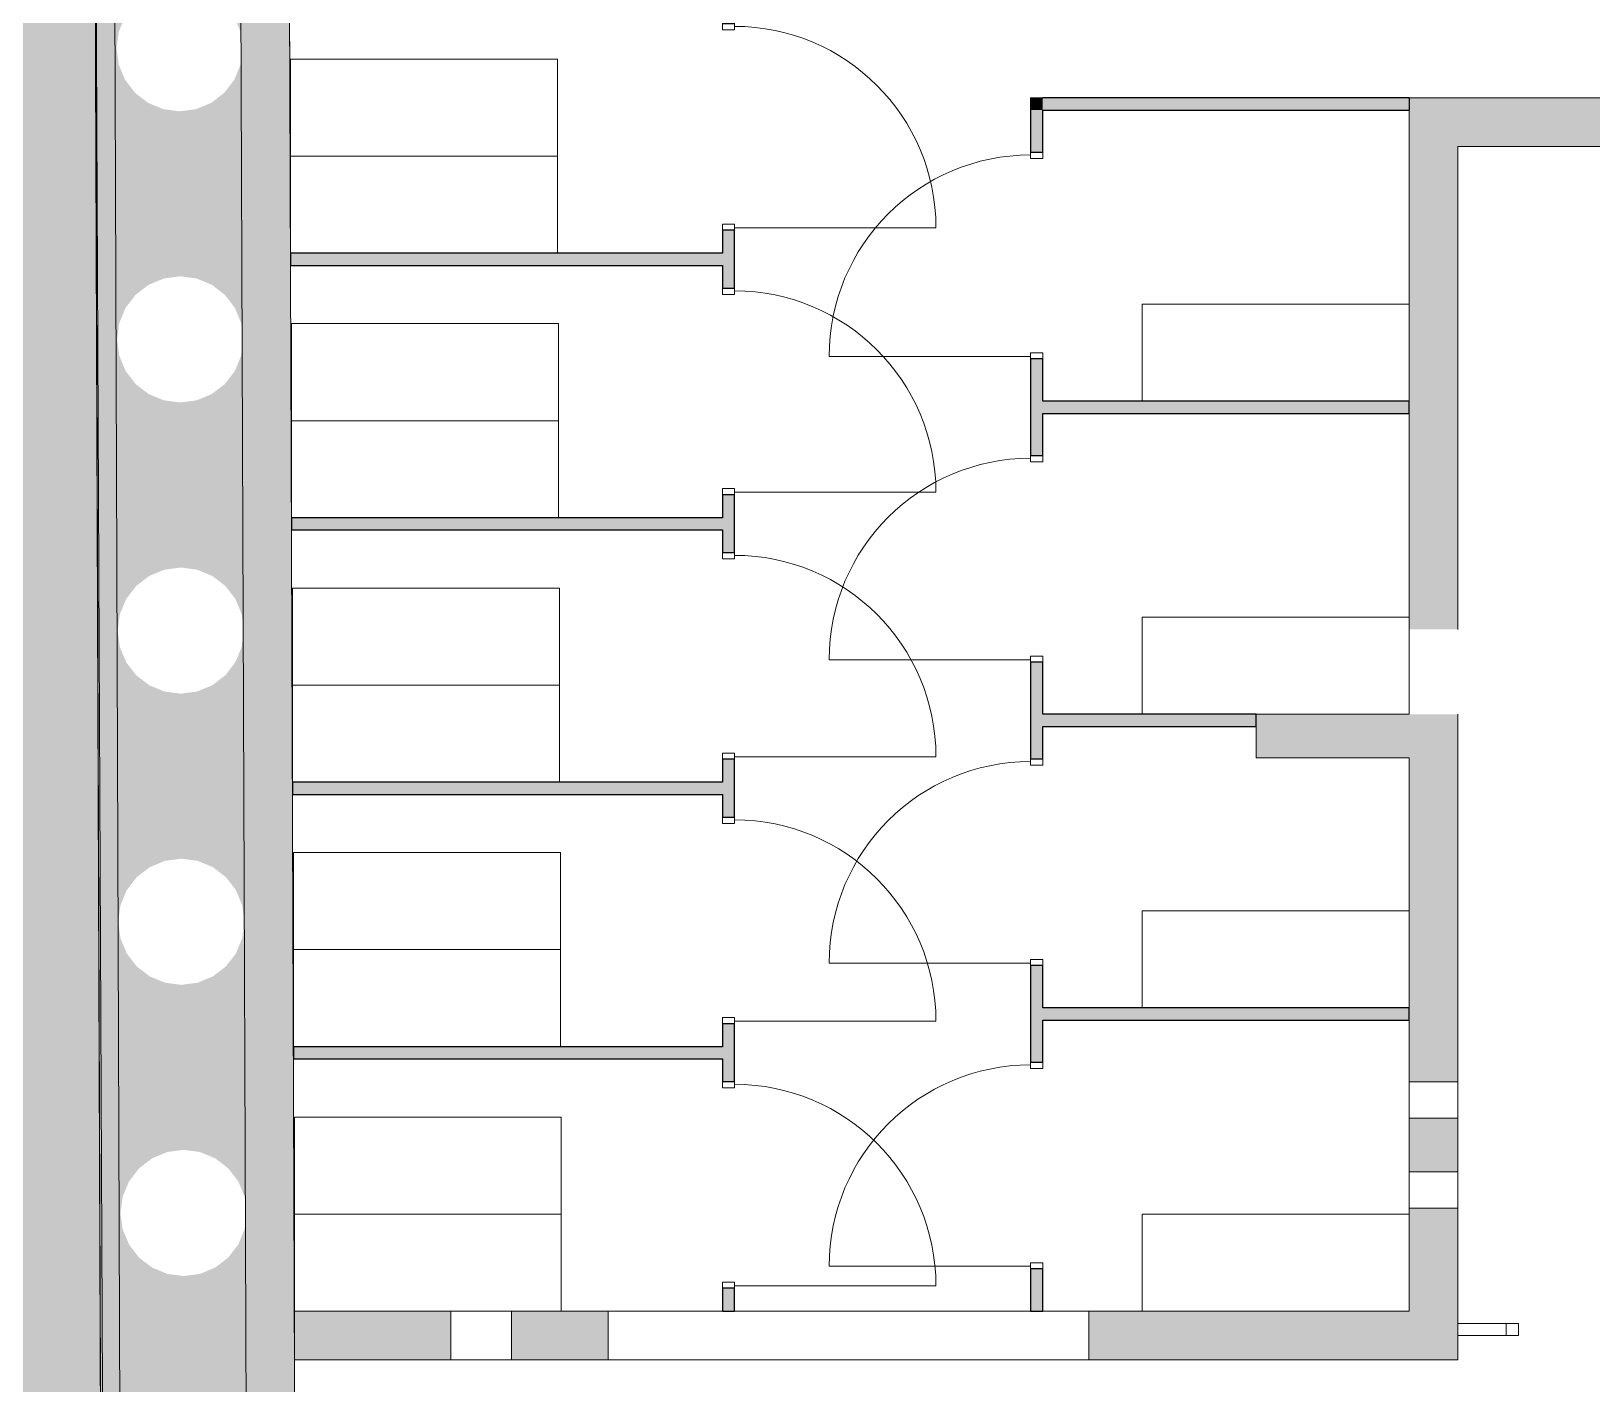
# Model space of a CAD drawing. Header units: metres. Extents: x -14 to 456, y -38 to 65.
# Drawn here: x 133.15 to 139.58, y 22.87 to 28.45 of the extents above; entities that cross this region are included whole.
import ezdxf

# ---------------------------------------------------------------- set-up
doc = ezdxf.new("R2010")
doc.units = ezdxf.units.M
doc.header["$MEASUREMENT"] = 0
doc.linetypes.add('Baufluchtlinie', pattern=[0.013, 0.008, -0.005])
doc.linetypes.add('Strichlinie eng', pattern=[0.002, 0.0015, -0.0005])
for name, color, linetype in [('110 Wand Aussen', 7, 'Continuous'), ('111 Wand Aussen - Bohrpfahlwand 80', 7, 'Continuous'), ('120 Wand Innen tragend', 7, 'Continuous'), ('130 Wand Innen', 7, 'Continuous'), ('520 Fixeinbauten', 7, 'Continuous'), ('725 Nachbarbebauung', 7, 'Continuous'), ('Neubau_840 Baulinien', 7, 'Continuous')]:
    doc.layers.add(name, color=color, linetype=linetype)
doc.linetypes.add('Grenze Grundstück', pattern='A,0,[3,415_260415_PP_VA_1_1 -2 FDM1.Shx,S=0.00031746,R=0,X=0,Y=0],-0.04,0', length=0.04)

# ---------------------------------------------------------------- blocks, each defined once
blk = doc.blocks.new('Wand_10_2', base_point=(133.4613, 16.8077))
at = {"layer": '110 Wand Aussen', "color": 8, "linetype": 'Strichlinie eng', "lineweight": 13, "ltscale": 100, "flags": 128}
for points in [[(133.4097, 30.8777), (133.4613, 16.8077)], [(134.2613, 16.8106), (134.2097, 30.8777)]]:
    blk.add_lwpolyline(points, dxfattribs=at)
blk = doc.blocks.new('Decke_4_2', base_point=(121.8042, 23.9334))
at = {"layer": '725 Nachbarbebauung', "linetype": 'Continuous', "lineweight": 0, "true_color": 0x1f1f1f}
blk.add_hatch(color=250, dxfattribs=at).paths.add_polyline_path([(121.8042, 23.9334), (125.9516, 8.6276), (126.6763, 8.6096), (133.2802, 8.4582), (133.4658, 8.457), (133.4595, 17.483), (133.4632, 19.4746), (133.4167, 29.5992), (123.3875, 29.6269), (121.8296, 29.6458)])
at = {"layer": '725 Nachbarbebauung', "color": 8, "linetype": 'Continuous', "lineweight": 13, "flags": 128}
blk.add_lwpolyline([(121.8042, 23.9334), (125.9516, 8.6276), (126.6763, 8.6096), (133.2802, 8.4582), (133.4658, 8.457), (133.4595, 17.483), (133.4632, 19.4746), (133.4167, 29.5992), (123.3875, 29.6269), (121.8296, 29.6458)], close=True, dxfattribs=at)
blk = doc.blocks.new('Öffnung_1_2', base_point=(133.4068, 31.6777))
at = {"layer": '120 Wand Innen tragend', "color": 16, "linetype": 'Continuous', "lineweight": 13, "true_color": 0x7e0000, "flags": 128}
for points in [[(137.5118, 23.1727), (135.5318, 23.1727)], [(135.5318, 22.9727), (137.5118, 22.9727)]]:
    blk.add_lwpolyline(points, dxfattribs=at)
at = {"layer": '120 Wand Innen tragend', "color": 7, "linetype": 'Continuous', "lineweight": 18, "flags": 128}
for points in [[(135.5318, 23.1727), (135.5318, 22.9727)], [(137.5118, 22.9727), (137.5118, 23.1727)]]:
    blk.add_lwpolyline(points, dxfattribs=at)
blk = doc.blocks.new('Öffnung_5_2', base_point=(133.4068, 31.6777))
at = {"layer": '120 Wand Innen tragend', "color": 16, "linetype": 'Continuous', "lineweight": 13, "true_color": 0x7e0000, "flags": 128}
for points in [[(135.1334, 23.1727), (134.8834, 23.1727)], [(134.8834, 22.9727), (135.1334, 22.9727)]]:
    blk.add_lwpolyline(points, dxfattribs=at)
at = {"layer": '120 Wand Innen tragend', "color": 7, "linetype": 'Continuous', "lineweight": 18, "flags": 128}
for points in [[(134.8834, 23.1727), (134.8834, 22.9727)], [(135.1334, 22.9727), (135.1334, 23.1727)]]:
    blk.add_lwpolyline(points, dxfattribs=at)
blk = doc.blocks.new('Öffnung_14_2', base_point=(133.4068, 31.6777))
at = {"layer": '120 Wand Innen tragend', "color": 16, "linetype": 'Continuous', "lineweight": 13, "true_color": 0x7e0000, "flags": 128}
for points in [[(138.8318, 23.7477), (138.8318, 23.5977)], [(139.0318, 23.5977), (139.0318, 23.7477)]]:
    blk.add_lwpolyline(points, dxfattribs=at)
at = {"layer": '120 Wand Innen tragend', "color": 7, "linetype": 'Continuous', "lineweight": 18, "flags": 128}
for points in [[(139.0318, 23.7477), (138.8318, 23.7477)], [(138.8318, 23.5977), (139.0318, 23.5977)]]:
    blk.add_lwpolyline(points, dxfattribs=at)
blk = doc.blocks.new('Öffnung_15_2', base_point=(133.4068, 31.6777))
at = {"layer": '120 Wand Innen tragend', "color": 16, "linetype": 'Continuous', "lineweight": 13, "true_color": 0x7e0000, "flags": 128}
for points in [[(138.8318, 24.1177), (138.8318, 23.9677)], [(139.0318, 23.9677), (139.0318, 24.1177)]]:
    blk.add_lwpolyline(points, dxfattribs=at)
at = {"layer": '120 Wand Innen tragend', "color": 7, "linetype": 'Continuous', "lineweight": 18, "flags": 128}
for points in [[(139.0318, 24.1177), (138.8318, 24.1177)], [(138.8318, 23.9677), (139.0318, 23.9677)]]:
    blk.add_lwpolyline(points, dxfattribs=at)
blk = doc.blocks.new('Wand_18_2', base_point=(134.2387, 22.9727))
at = {"layer": '120 Wand Innen tragend', "linetype": 'Continuous', "lineweight": 0, "true_color": 0x000000}
for points in [[(134.2387, 23.1727), (134.2387, 22.9727), (134.8834, 22.9727), (134.8834, 23.1727)], [(135.1334, 23.1727), (135.1334, 22.9727), (135.5318, 22.9727), (135.5318, 23.1727)], [(138.8318, 23.1727), (137.5118, 23.1727), (137.5118, 22.9727), (138.8318, 22.9727)], [(138.8318, 23.1727), (139.0318, 22.9727), (139.0318, 23.1727)], [(138.8318, 23.1727), (138.8318, 22.9727), (139.0318, 22.9727)]]:
    blk.add_hatch(color=18, dxfattribs=at).paths.add_polyline_path(points)
at = {"layer": '120 Wand Innen tragend', "color": 7, "linetype": 'Continuous', "lineweight": 18, "flags": 128}
for points in [[(134.8834, 23.1727), (134.2387, 23.1727)], [(134.2387, 22.9727), (134.2387, 23.1727)], [(135.5318, 23.1727), (135.1334, 23.1727)], [(138.8318, 23.1727), (137.5118, 23.1727)], [(139.0318, 22.9727), (139.0318, 23.1727)], [(134.2387, 22.9727), (134.8834, 22.9727)], [(135.1334, 22.9727), (135.5318, 22.9727)], [(137.5118, 22.9727), (139.0318, 22.9727)]]:
    blk.add_lwpolyline(points, dxfattribs=at)
blk = doc.blocks.new('Wand_21_2', base_point=(139.0318, 22.9727))
at = {"layer": '120 Wand Innen tragend', "linetype": 'Continuous', "lineweight": 0, "true_color": 0x000000}
for points in [[(139.0318, 28.1727), (138.8318, 28.1727), (139.0318, 27.9727)], [(138.8318, 28.1727), (138.8318, 27.9727), (139.0318, 27.9727)], [(138.8318, 27.9727), (138.8318, 25.9827), (139.0318, 25.9827), (139.0318, 27.9727)], [(139.0318, 25.6327), (138.8318, 25.6327), (138.8318, 24.1177), (139.0318, 24.1177)], [(138.8318, 23.7477), (139.0318, 23.7477), (139.0318, 23.9677), (138.8318, 23.9677)], [(139.0318, 23.5977), (138.8318, 23.5977), (138.8318, 23.1727), (139.0318, 23.1727)]]:
    blk.add_hatch(color=18, dxfattribs=at).paths.add_polyline_path(points)
at = {"layer": '120 Wand Innen tragend', "color": 7, "linetype": 'Continuous', "lineweight": 18, "flags": 128}
for points in [[(138.8318, 28.1727), (139.0318, 28.1727)], [(138.8318, 28.1727), (138.8318, 25.9827)], [(139.0318, 25.9827), (139.0318, 27.9727)], [(139.0318, 24.1177), (139.0318, 25.6327)], [(138.8318, 25.4527), (138.8318, 24.1177)], [(138.8318, 23.9677), (138.8318, 23.7477)], [(139.0318, 23.7477), (139.0318, 23.9677)], [(138.8318, 23.5977), (138.8318, 23.1727)], [(139.0318, 23.1727), (139.0318, 23.5977)]]:
    blk.add_lwpolyline(points, dxfattribs=at)
blk = doc.blocks.new('Wand_22_2', base_point=(139.0318, 27.9727))
at = {"layer": '120 Wand Innen tragend', "linetype": 'Continuous', "lineweight": 0, "true_color": 0x000000}
for points in [[(139.0318, 28.1727), (139.0318, 27.9727), (140.2668, 27.9727), (140.2668, 28.1727)], [(140.9168, 27.9727), (141.1668, 27.9727), (141.1668, 28.1727), (140.9168, 28.1727)], [(141.9568, 28.1727), (141.3168, 28.1727), (141.3168, 27.9727), (141.9568, 27.9727)], [(142.1318, 28.1727), (142.1068, 28.1727), (142.1068, 27.9727), (142.1318, 27.9727)], [(142.1318, 27.9727), (142.3318, 27.9727), (142.3318, 28.1727)], [(142.1318, 28.1727), (142.1318, 27.9727), (142.3318, 28.1727)]]:
    blk.add_hatch(color=18, dxfattribs=at).paths.add_polyline_path(points)
at = {"layer": '120 Wand Innen tragend', "color": 7, "linetype": 'Continuous', "lineweight": 18, "flags": 128}
for points in [[(140.2668, 28.1727), (139.0318, 28.1727)], [(141.1668, 28.1727), (140.9168, 28.1727)], [(141.9568, 28.1727), (141.3168, 28.1727)], [(142.3318, 28.1727), (142.1068, 28.1727)], [(142.3318, 28.1727), (142.3318, 27.9727)], [(139.0318, 27.9727), (140.2668, 27.9727)], [(140.9168, 27.9727), (141.1668, 27.9727)], [(141.3168, 27.9727), (141.9568, 27.9727)], [(142.1068, 27.9727), (142.1318, 27.9727)]]:
    blk.add_lwpolyline(points, dxfattribs=at)
blk = doc.blocks.new('Metall Zargentür Typ2 27')
at = {"layer": '130 Wand Innen', "color": 8, "linetype": 'Continuous', "lineweight": 0}
blk.add_line((0.415, 0), (0.415, 0.83), dxfattribs=at)
at = {"layer": '130 Wand Innen', "color": 7, "linetype": 'Continuous', "lineweight": 13}
for p, q in [((-0.4, 0), (-0.425, 0)), ((-0.425, 0), (-0.425, -0.05)), ((-0.4, -0.05), (-0.4, 0)), ((0.425, 0), (0.4, 0)), ((0.4, 0), (0.4, -0.05)), ((0.425, -0.05), (0.425, 0)), ((-0.425, -0.05), (-0.4, -0.05)), ((0.4, -0.05), (0.425, -0.05))]:
    blk.add_line(p, q, dxfattribs=at)
at = {"layer": '130 Wand Innen', "color": 7, "linetype": 'Continuous', "lineweight": 25}
for p, q in [((-0.425, 0), (-0.425, -0.05)), ((-0.425, 0), (-0.425, -0.05)), ((0.425, 0), (0.425, -0.05)), ((0.425, 0), (0.425, -0.05))]:
    blk.add_line(p, q, dxfattribs=at)
at = {"layer": '130 Wand Innen', "color": 8, "linetype": 'Continuous', "lineweight": 0}
blk.add_arc((0.415, 0), 0.83, 90, 180, dxfattribs=at)
blk = doc.blocks.new('Wand_28_2', base_point=(136.0518, 23.1727))
at = {"layer": '130 Wand Innen', "linetype": 'Continuous', "lineweight": 0, "true_color": 0x373737}
for points in [[(136.0518, 29.6627), (136.0018, 29.6627), (136.0018, 29.5677), (136.0518, 29.5677)], [(136.0018, 28.4777), (136.0518, 28.4777), (136.0518, 28.7177), (136.0018, 28.7177)], [(136.0018, 27.3877), (136.0518, 27.3877), (136.0518, 27.6277), (136.0018, 27.6277)], [(136.0518, 26.5377), (136.0018, 26.5377), (136.0018, 26.2977), (136.0518, 26.2977)], [(136.0018, 25.2077), (136.0518, 25.2077), (136.0518, 25.4477), (136.0018, 25.4477)], [(136.0018, 24.1177), (136.0518, 24.1177), (136.0518, 24.3577), (136.0018, 24.3577)], [(136.0018, 23.1727), (136.0518, 23.1727), (136.0518, 23.2677), (136.0018, 23.2677)]]:
    blk.add_hatch(color=250, dxfattribs=at).paths.add_polyline_path(points)
at = {"layer": '130 Wand Innen', "color": 7, "linetype": 'Continuous', "lineweight": 25}
for p, q in [((136.0518, 29.5677), (136.0018, 29.5677)), ((136.0518, 28.7177), (136.0018, 28.7177)), ((136.0518, 28.4777), (136.0018, 28.4777)), ((136.0518, 27.6277), (136.0018, 27.6277)), ((136.0518, 27.3877), (136.0018, 27.3877)), ((136.0518, 26.5377), (136.0018, 26.5377)), ((136.0518, 26.2977), (136.0018, 26.2977)), ((136.0518, 25.4477), (136.0018, 25.4477)), ((136.0518, 25.2077), (136.0018, 25.2077)), ((136.0518, 24.3577), (136.0018, 24.3577)), ((136.0518, 24.1177), (136.0018, 24.1177)), ((136.0518, 23.2677), (136.0018, 23.2677))]:
    blk.add_line(p, q, dxfattribs=at)
at = {"layer": '130 Wand Innen', "color": 7, "linetype": 'Continuous', "lineweight": 25, "flags": 128}
for points in [[(136.0018, 29.6627), (136.0018, 29.5677)], [(136.0518, 29.5677), (136.0518, 29.6627)], [(136.0018, 28.7177), (136.0018, 28.6227)], [(136.0518, 28.4777), (136.0518, 28.7177)], [(136.0018, 28.5727), (136.0018, 28.4777)], [(136.0018, 27.6277), (136.0018, 27.5327)], [(136.0518, 27.3877), (136.0518, 27.6277)], [(136.0018, 27.4827), (136.0018, 27.3877)], [(136.0018, 26.5377), (136.0018, 26.4427)], [(136.0518, 26.2977), (136.0518, 26.5377)], [(136.0018, 26.3927), (136.0018, 26.2977)], [(136.0018, 25.4477), (136.0018, 25.3527)], [(136.0518, 25.2077), (136.0518, 25.4477)], [(136.0018, 25.3027), (136.0018, 25.2077)], [(136.0018, 24.3577), (136.0018, 24.2627)], [(136.0518, 24.1177), (136.0518, 24.3577)], [(136.0018, 24.2127), (136.0018, 24.1177)], [(136.0018, 23.2677), (136.0018, 23.1727)], [(136.0518, 23.1727), (136.0518, 23.2677)], [(136.0018, 23.1727), (136.0518, 23.1727)]]:
    blk.add_lwpolyline(points, dxfattribs=at)
at = {"layer": '130 Wand Innen', "color": 7, "linetype": 'Continuous', "lineweight": 13, "rotation": 270}
for p in [(136.0518, 29.1427), (136.0518, 28.0527), (136.0518, 26.9627), (136.0518, 25.8727), (136.0518, 24.7827), (136.0518, 23.6927)]:
    blk.add_blockref('Metall Zargentür Typ2 27', p, dxfattribs=at)
blk = doc.blocks.new('Metall Zargentür Typ2 27_2')
at = {"layer": '130 Wand Innen', "color": 8, "linetype": 'Continuous', "lineweight": 0}
blk.add_line((0.415, 0), (0.415, 0.83), dxfattribs=at)
at = {"layer": '130 Wand Innen', "color": 7, "linetype": 'Continuous', "lineweight": 13}
for p, q in [((-0.4, 0), (-0.425, 0)), ((-0.425, 0), (-0.425, -0.05)), ((-0.4, -0.05), (-0.4, 0)), ((0.425, 0), (0.4, 0)), ((0.4, 0), (0.4, -0.05)), ((0.425, -0.05), (0.425, 0)), ((-0.425, -0.05), (-0.4, -0.05)), ((0.4, -0.05), (0.425, -0.05))]:
    blk.add_line(p, q, dxfattribs=at)
at = {"layer": '130 Wand Innen', "color": 7, "linetype": 'Continuous', "lineweight": 25}
for p, q in [((-0.425, -0.05), (-0.425, 0)), ((-0.425, -0.05), (-0.425, 0)), ((0.425, -0.05), (0.425, 0)), ((0.425, -0.05), (0.425, 0))]:
    blk.add_line(p, q, dxfattribs=at)
at = {"layer": '130 Wand Innen', "color": 8, "linetype": 'Continuous', "lineweight": 0}
blk.add_arc((0.415, 0), 0.83, 90, 180, dxfattribs=at)
blk = doc.blocks.new('Wand_29_2', base_point=(137.2718, 23.1727))
at = {"layer": '130 Wand Innen', "linetype": 'Continuous', "lineweight": 0, "true_color": 0x373737}
for points in [[(137.3218, 28.1727), (137.2718, 28.1727), (137.3218, 28.1227)], [(137.3218, 28.1227), (137.2718, 28.1727), (137.2718, 28.1227)], [(137.2718, 28.1227), (137.2718, 27.9477), (137.3218, 27.9477), (137.3218, 28.1227)], [(137.2718, 26.6977), (137.3218, 26.6977), (137.3218, 27.0977), (137.2718, 27.0977)], [(137.2718, 25.4477), (137.3218, 25.4477), (137.3218, 25.8477), (137.2718, 25.8477)], [(137.2718, 24.1977), (137.3218, 24.1977), (137.3218, 24.5977), (137.2718, 24.5977)], [(137.2718, 23.1727), (137.3218, 23.1727), (137.3218, 23.3477), (137.2718, 23.3477)]]:
    blk.add_hatch(color=250, dxfattribs=at).paths.add_polyline_path(points)
at = {"layer": '130 Wand Innen', "color": 7, "linetype": 'Continuous', "lineweight": 25}
for p, q in [((137.3218, 27.9477), (137.2718, 27.9477)), ((137.3218, 27.0977), (137.2718, 27.0977)), ((137.3218, 26.6977), (137.2718, 26.6977)), ((137.3218, 25.8477), (137.2718, 25.8477)), ((137.3218, 25.4477), (137.2718, 25.4477)), ((137.3218, 24.5977), (137.2718, 24.5977)), ((137.3218, 24.1977), (137.2718, 24.1977)), ((137.3218, 23.3477), (137.2718, 23.3477))]:
    blk.add_line(p, q, dxfattribs=at)
at = {"layer": '130 Wand Innen', "color": 7, "linetype": 'Continuous', "lineweight": 25, "flags": 128}
for points in [[(137.2718, 28.1727), (137.3218, 28.1727)], [(137.2718, 28.1727), (137.2718, 27.9477)], [(137.3218, 27.9477), (137.3218, 28.1227)], [(137.2718, 27.0977), (137.2718, 26.6977)], [(137.3218, 26.9227), (137.3218, 27.0977)], [(137.3218, 26.6977), (137.3218, 26.8727)], [(137.2718, 25.8477), (137.2718, 25.4477)], [(137.3218, 25.6327), (137.3218, 25.8477)], [(137.3218, 25.4477), (137.3218, 25.5827)], [(137.2718, 24.5977), (137.2718, 24.1977)], [(137.3218, 24.4227), (137.3218, 24.5977)], [(137.3218, 24.1977), (137.3218, 24.3727)], [(137.2718, 23.3477), (137.2718, 23.1727)], [(137.3218, 23.1727), (137.3218, 23.3477)], [(137.2718, 23.1727), (137.3218, 23.1727)]]:
    blk.add_lwpolyline(points, dxfattribs=at)
at = {"layer": '130 Wand Innen', "color": 7, "linetype": 'Continuous', "lineweight": 13, "xscale": -1, "rotation": 90}
for p in [(137.2718, 27.5227), (137.2718, 26.2727), (137.2718, 25.0227), (137.2718, 23.7727)]:
    blk.add_blockref('Metall Zargentür Typ2 27_2', p, dxfattribs=at)
blk = doc.blocks.new('Wand_30_2', base_point=(137.2718, 28.1727))
at = {"layer": '130 Wand Innen', "linetype": 'Continuous', "lineweight": 0, "true_color": 0x373737}
blk.add_hatch(color=250, dxfattribs=at).paths.add_polyline_path([(137.3218, 28.1227), (138.8318, 28.1227), (138.8318, 28.1727), (137.3218, 28.1727)])
at = {"layer": '130 Wand Innen', "color": 7, "linetype": 'Continuous', "lineweight": 25, "flags": 128}
for points in [[(138.8318, 28.1727), (137.3218, 28.1727)], [(138.8318, 28.1727), (138.8318, 28.1227)], [(137.3218, 28.1227), (138.8318, 28.1227)]]:
    blk.add_lwpolyline(points, dxfattribs=at)
blk = doc.blocks.new('Wand_38_2', base_point=(137.2718, 26.8977))
at = {"layer": '130 Wand Innen', "linetype": 'Continuous', "lineweight": 0, "true_color": 0x373737}
blk.add_hatch(color=250, dxfattribs=at).paths.add_polyline_path([(137.3218, 26.8727), (138.8318, 26.8727), (138.8318, 26.9227), (137.3218, 26.9227)])
at = {"layer": '130 Wand Innen', "color": 7, "linetype": 'Continuous', "lineweight": 25, "flags": 128}
for points in [[(138.8318, 26.9227), (137.3218, 26.9227)], [(138.8318, 26.8727), (138.8318, 26.9227)], [(137.3218, 26.8727), (138.8318, 26.8727)]]:
    blk.add_lwpolyline(points, dxfattribs=at)
blk = doc.blocks.new('Wand_39_2', base_point=(137.2718, 25.6077))
at = {"layer": '130 Wand Innen', "linetype": 'Continuous', "lineweight": 0, "true_color": 0x373737}
blk.add_hatch(color=250, dxfattribs=at).paths.add_polyline_path([(137.3218, 25.5827), (138.2018, 25.5827), (138.2018, 25.6327), (137.3218, 25.6327)])
at = {"layer": '130 Wand Innen', "color": 7, "linetype": 'Continuous', "lineweight": 25, "flags": 128}
for points in [[(138.2018, 25.6327), (137.3218, 25.6327)], [(138.2018, 25.5827), (138.2018, 25.6327)], [(137.3218, 25.5827), (138.2018, 25.5827)]]:
    blk.add_lwpolyline(points, dxfattribs=at)
blk = doc.blocks.new('Wand_40_2', base_point=(137.2718, 24.3977))
at = {"layer": '130 Wand Innen', "linetype": 'Continuous', "lineweight": 0, "true_color": 0x373737}
blk.add_hatch(color=250, dxfattribs=at).paths.add_polyline_path([(137.3218, 24.3727), (138.8318, 24.3727), (138.8318, 24.4227), (137.3218, 24.4227)])
at = {"layer": '130 Wand Innen', "color": 7, "linetype": 'Continuous', "lineweight": 25, "flags": 128}
for points in [[(138.8318, 24.4227), (137.3218, 24.4227)], [(137.3218, 24.3727), (138.8318, 24.3727)], [(138.8318, 24.3727), (138.8318, 24.4227)]]:
    blk.add_lwpolyline(points, dxfattribs=at)
blk = doc.blocks.new('Wand_42_2', base_point=(133.434, 24.2377))
at = {"layer": '130 Wand Innen', "linetype": 'Continuous', "lineweight": 0, "true_color": 0x373737}
blk.add_hatch(color=250, dxfattribs=at).paths.add_polyline_path([(134.2341, 24.2127), (136.0018, 24.2127), (136.0018, 24.2627), (134.234, 24.2627)])
at = {"layer": '130 Wand Innen', "color": 7, "linetype": 'Continuous', "lineweight": 25, "flags": 128}
for points in [[(136.0018, 24.2627), (134.234, 24.2627)], [(134.234, 24.2627), (134.2341, 24.2127)], [(134.2341, 24.2127), (136.0018, 24.2127)]]:
    blk.add_lwpolyline(points, dxfattribs=at)
blk = doc.blocks.new('Wand_43_2', base_point=(133.43, 25.3277))
at = {"layer": '130 Wand Innen', "linetype": 'Continuous', "lineweight": 0, "true_color": 0x373737}
blk.add_hatch(color=250, dxfattribs=at).paths.add_polyline_path([(134.2301, 25.3027), (136.0018, 25.3027), (136.0018, 25.3527), (134.23, 25.3527)])
at = {"layer": '130 Wand Innen', "color": 7, "linetype": 'Continuous', "lineweight": 25, "flags": 128}
for points in [[(136.0018, 25.3527), (134.23, 25.3527)], [(134.23, 25.3527), (134.2301, 25.3027)], [(134.2301, 25.3027), (136.0018, 25.3027)]]:
    blk.add_lwpolyline(points, dxfattribs=at)
blk = doc.blocks.new('Wand_44_2', base_point=(133.4261, 26.4177))
at = {"layer": '130 Wand Innen', "linetype": 'Continuous', "lineweight": 0, "true_color": 0x373737}
blk.add_hatch(color=250, dxfattribs=at).paths.add_polyline_path([(134.2261, 26.3927), (136.0018, 26.3927), (136.0018, 26.4427), (134.226, 26.4427)])
at = {"layer": '130 Wand Innen', "color": 7, "linetype": 'Continuous', "lineweight": 25, "flags": 128}
for points in [[(136.0018, 26.4427), (134.226, 26.4427)], [(134.226, 26.4427), (134.2261, 26.3927)], [(134.2261, 26.3927), (136.0018, 26.3927)]]:
    blk.add_lwpolyline(points, dxfattribs=at)
blk = doc.blocks.new('Wand_45_2', base_point=(133.4221, 27.5077))
at = {"layer": '130 Wand Innen', "linetype": 'Continuous', "lineweight": 0, "true_color": 0x373737}
blk.add_hatch(color=250, dxfattribs=at).paths.add_polyline_path([(134.2222, 27.4827), (136.0018, 27.4827), (136.0018, 27.5327), (134.222, 27.5327)])
at = {"layer": '130 Wand Innen', "color": 7, "linetype": 'Continuous', "lineweight": 25, "flags": 128}
for points in [[(136.0018, 27.5327), (134.222, 27.5327)], [(134.222, 27.5327), (134.2222, 27.4827)], [(134.2222, 27.4827), (136.0018, 27.4827)]]:
    blk.add_lwpolyline(points, dxfattribs=at)
blk = doc.blocks.new('Wand_67_2', base_point=(139.0318, 25.6327))
at = {"layer": '120 Wand Innen tragend', "linetype": 'Continuous', "lineweight": 0, "true_color": 0x000000}
for points in [[(138.3018, 25.4527), (138.3018, 25.6327), (138.2018, 25.6327), (138.2018, 25.4527)], [(138.8318, 25.6327), (138.3018, 25.6327), (138.3018, 25.4527), (138.8318, 25.4527)]]:
    blk.add_hatch(color=18, dxfattribs=at).paths.add_polyline_path(points)
at = {"layer": '120 Wand Innen tragend', "color": 7, "linetype": 'Continuous', "lineweight": 18, "flags": 128}
for points in [[(138.3018, 25.6327), (138.2018, 25.6327)], [(138.2018, 25.6327), (138.2018, 25.4527)], [(138.2018, 25.4527), (138.8318, 25.4527)]]:
    blk.add_lwpolyline(points, dxfattribs=at)
blk = doc.blocks.new('L Form Ständer 01 27')
at = {"layer": '520 Fixeinbauten', "color": 7, "linetype": 'Baufluchtlinie', "lineweight": 13, "ltscale": 100}
for p, q in [((0.25, 0.05), (0, 0.05)), ((0, 0.05), (0, 0)), ((0, 0), (0.25, 0)), ((0.05, 0), (0.05, 0.05)), ((0.25, 0), (0.25, 0.05))]:
    blk.add_line(p, q, dxfattribs=at)
blk = doc.blocks.new('Wand_106_2', base_point=(133.4613, 16.8077))
at = {"layer": '111 Wand Aussen - Bohrpfahlwand 80', "linetype": 'Continuous', "lineweight": 0, "true_color": 0x000000}
for points in [[(133.407, 31.6003), (133.4613, 16.8077), (133.5413, 16.808), (133.4871, 31.5977), (133.4844, 31.6003)], [(134.0097, 30.8777), (134.0613, 16.8099), (134.2613, 16.8106), (134.2097, 30.8777)]]:
    blk.add_hatch(color=18, dxfattribs=at).paths.add_polyline_path(points)
h = blk.add_hatch(color=18, dxfattribs=at)
h.paths.add_polyline_path([(134.0082, 31.0784), (133.489, 31.0784), (133.5413, 16.808), (134.0613, 16.8099), (134.0596, 17.2777), (134.0507, 17.2104), (134.0247, 17.1477), (133.9834, 17.0938), (133.9296, 17.0525), (133.8669, 17.0266), (133.7996, 17.0177), (133.7323, 17.0266), (133.6696, 17.0525), (133.6157, 17.0938), (133.5744, 17.1477), (133.5484, 17.2104), (133.5396, 17.2777), (133.5484, 17.345), (133.5744, 17.4077), (133.6157, 17.4615), (133.6696, 17.5029), (133.7323, 17.5288), (133.7996, 17.5377), (133.8669, 17.5288), (133.9296, 17.5029), (133.9834, 17.4615), (134.0247, 17.4077), (134.0507, 17.345), (134.0596, 17.2777), (134.0546, 18.6277), (134.0458, 18.5604), (134.0198, 18.4977), (133.9785, 18.4438), (133.9246, 18.4025), (133.8619, 18.3765), (133.7946, 18.3677), (133.7273, 18.3765), (133.6646, 18.4025), (133.6108, 18.4438), (133.5695, 18.4977), (133.5435, 18.5604), (133.5346, 18.6277), (133.5435, 18.695), (133.5695, 18.7577), (133.6108, 18.8115), (133.6646, 18.8528), (133.7273, 18.8788), (133.7946, 18.8877), (133.8619, 18.8788), (133.9246, 18.8528), (133.9785, 18.8115), (134.0198, 18.7577), (134.0458, 18.695), (134.0546, 18.6277), (134.0499, 19.921), (134.0485, 19.9104), (134.0225, 19.8477), (133.9812, 19.7938), (133.9273, 19.7525), (133.8646, 19.7266), (133.7973, 19.7177), (133.7301, 19.7266), (133.6673, 19.7525), (133.6135, 19.7938), (133.5722, 19.8477), (133.5462, 19.9104), (133.5373, 19.9777), (133.5462, 20.045), (133.5722, 20.1077), (133.6135, 20.1615), (133.6673, 20.2029), (133.7301, 20.2288), (133.7973, 20.2377), (133.8646, 20.2288), (133.9273, 20.2029), (133.9812, 20.1615), (134.0225, 20.1077), (134.0485, 20.045), (134.0495, 20.0377), (134.0409, 22.3578), (134.0347, 22.3103), (134.0087, 22.2476), (133.9674, 22.1938), (133.9136, 22.1525), (133.8508, 22.1265), (133.7836, 22.1176), (133.7163, 22.1265), (133.6536, 22.1525), (133.5997, 22.1938), (133.5584, 22.2476), (133.5324, 22.3103), (133.5236, 22.3776), (133.5324, 22.4449), (133.5584, 22.5076), (133.5997, 22.5615), (133.6536, 22.6028), (133.7163, 22.6288), (133.7836, 22.6376), (133.8508, 22.6288), (133.9136, 22.6028), (133.9674, 22.5615), (134.0087, 22.5076), (134.0347, 22.4449), (134.0408, 22.3986), (134.0366, 23.5379), (134.033, 23.5103), (134.007, 23.4476), (133.9657, 23.3938), (133.9118, 23.3525), (133.8491, 23.3265), (133.7818, 23.3176), (133.7145, 23.3265), (133.6518, 23.3525), (133.598, 23.3938), (133.5567, 23.4476), (133.5307, 23.5103), (133.5218, 23.5776), (133.5307, 23.6449), (133.5567, 23.7076), (133.598, 23.7615), (133.6518, 23.8028), (133.7145, 23.8288), (133.7818, 23.8376), (133.8491, 23.8288), (133.9118, 23.8028), (133.9657, 23.7615), (134.007, 23.7076), (134.033, 23.6449), (134.0363, 23.6196), (134.0321, 24.7752), (134.0235, 24.7103), (133.9976, 24.6476), (133.9562, 24.5937), (133.9024, 24.5524), (133.8397, 24.5265), (133.7724, 24.5176), (133.7051, 24.5265), (133.6424, 24.5524), (133.5885, 24.5937), (133.5472, 24.6476), (133.5212, 24.7103), (133.5124, 24.7776), (133.5212, 24.8449), (133.5472, 24.9076), (133.5885, 24.9614), (133.6424, 25.0028), (133.7051, 25.0287), (133.7724, 25.0376), (133.8397, 25.0287), (133.9024, 25.0028), (133.9562, 24.9614), (133.9976, 24.9076), (134.0235, 24.8449), (134.0321, 24.7801), (134.0277, 25.9598), (134.0212, 25.9103), (133.9952, 25.8476), (133.9539, 25.7937), (133.9001, 25.7524), (133.8374, 25.7264), (133.7701, 25.7176), (133.7028, 25.7264), (133.6401, 25.7524), (133.5862, 25.7937), (133.5449, 25.8476), (133.5189, 25.9103), (133.5101, 25.9776), (133.5189, 26.0449), (133.5449, 26.1076), (133.5862, 26.1614), (133.6401, 26.2028), (133.7028, 26.2287), (133.7701, 26.2376), (133.8374, 26.2287), (133.9001, 26.2028), (133.9539, 26.1614), (133.9952, 26.1076), (134.0212, 26.0449), (134.0276, 25.9964), (134.0234, 27.1443), (134.0189, 27.1103), (133.9929, 27.0476), (133.9516, 26.9937), (133.8978, 26.9524), (133.8351, 26.9264), (133.7678, 26.9176), (133.7005, 26.9264), (133.6378, 26.9524), (133.5839, 26.9937), (133.5426, 27.0476), (133.5166, 27.1103), (133.5078, 27.1776), (133.5166, 27.2449), (133.5426, 27.3076), (133.5839, 27.3614), (133.6378, 27.4028), (133.7005, 27.4287), (133.7678, 27.4376), (133.8351, 27.4287), (133.8978, 27.4028), (133.9516, 27.3614), (133.9929, 27.3076), (134.0189, 27.2449), (134.0231, 27.2128), (134.019, 28.3288), (134.0166, 28.3103), (133.9906, 28.2476), (133.9493, 28.1937), (133.8955, 28.1524), (133.8328, 28.1264), (133.7655, 28.1176), (133.6982, 28.1264), (133.6355, 28.1524), (133.5816, 28.1937), (133.5403, 28.2476), (133.5143, 28.3103), (133.5055, 28.3776), (133.5143, 28.4449), (133.5403, 28.5076), (133.5816, 28.5614), (133.6355, 28.6028), (133.6982, 28.6287), (133.7655, 28.6376), (133.8328, 28.6287), (133.8955, 28.6028), (133.9493, 28.5614), (133.9906, 28.5076), (134.0166, 28.4449), (134.0187, 28.4291), (134.0147, 29.5134), (134.0143, 29.5103), (133.9883, 29.4476), (133.947, 29.3937), (133.8932, 29.3524), (133.8304, 29.3264), (133.7632, 29.3176), (133.6959, 29.3264), (133.6332, 29.3524), (133.5793, 29.3937), (133.538, 29.4476), (133.512, 29.5103), (133.5032, 29.5776), (133.512, 29.6449), (133.538, 29.7076), (133.5793, 29.7614), (133.6332, 29.8028), (133.6959, 29.8287), (133.7632, 29.8376), (133.8304, 29.8287), (133.8932, 29.8028), (133.947, 29.7614), (133.9883, 29.7076), (134.0142, 29.6451), (134.0101, 30.7649), (134.0029, 30.7102), (133.977, 30.6475), (133.9356, 30.5937), (133.8818, 30.5524), (133.8191, 30.5264), (133.7518, 30.5175), (133.6845, 30.5264), (133.6218, 30.5524), (133.5679, 30.5937), (133.5266, 30.6475), (133.5006, 30.7102), (133.4918, 30.7775), (133.5006, 30.8448), (133.5266, 30.9075), (133.5679, 30.9614), (133.6218, 31.0027), (133.6845, 31.0287), (133.7518, 31.0375), (133.8191, 31.0287), (133.8818, 31.0027), (133.9356, 30.9614), (133.977, 30.9075), (134.0029, 30.8448), (134.01, 30.7909), (134.009, 31.0777)])
h.paths.add_polyline_path([(133.5253, 21.1776), (133.5341, 21.2449), (133.5601, 21.3076), (133.6014, 21.3615), (133.6553, 21.4028), (133.718, 21.4288), (133.7853, 21.4376), (133.8526, 21.4288), (133.9153, 21.4028), (133.9691, 21.3615), (134.0104, 21.3076), (134.0364, 21.2449), (134.0453, 21.1776), (134.0364, 21.1103), (134.0104, 21.0476), (133.9691, 20.9938), (133.9153, 20.9525), (133.8526, 20.9265), (133.7853, 20.9176), (133.718, 20.9265), (133.6553, 20.9525), (133.6014, 20.9938), (133.5601, 21.0476), (133.5341, 21.1103)], flags=0)
at = {"layer": '111 Wand Aussen - Bohrpfahlwand 80', "color": 7, "linetype": 'Continuous', "lineweight": 13}
blk.add_line((133.489, 31.0784), (133.5413, 16.808), dxfattribs=at)
at = {"layer": '111 Wand Aussen - Bohrpfahlwand 80', "color": 7, "linetype": 'Continuous', "lineweight": 18}
blk.add_line((134.0613, 16.8099), (134.0097, 30.8777), dxfattribs=at)
at = {"layer": '111 Wand Aussen - Bohrpfahlwand 80', "color": 7, "linetype": 'Continuous', "lineweight": 13, "flags": 128}
blk.add_lwpolyline([(133.4071, 31.5977), (133.4613, 16.8077)], dxfattribs=at)
at = {"layer": '111 Wand Aussen - Bohrpfahlwand 80', "color": 7, "linetype": 'Continuous', "lineweight": 18, "flags": 128}
blk.add_lwpolyline([(134.2613, 16.8106), (134.2097, 30.8777)], dxfattribs=at)

msp = doc.modelspace()

# ---------------------------------------------------------------- linework, layer by layer
at = {"layer": '520 Fixeinbauten', "color": 8, "linetype": 'Continuous', "lineweight": 13}
for points in [[(135.3227, 27.9327), (134.2227, 27.9327), (134.2227, 28.3327), (135.3227, 28.3327)], [(135.3227, 27.5327), (134.2227, 27.5327), (134.2227, 27.9327), (135.3227, 27.9327)], [(138.8318, 26.9227), (137.7318, 26.9227), (137.7318, 27.3227), (138.8318, 27.3227)], [(135.3265, 26.8427), (134.2265, 26.8427), (134.2265, 27.2427), (135.3265, 27.2427)], [(135.3265, 26.4427), (134.2265, 26.4427), (134.2265, 26.8427), (135.3265, 26.8427)], [(135.3303, 25.7527), (134.2303, 25.7527), (134.2303, 26.1527), (135.3303, 26.1527)], [(138.8318, 25.6327), (137.7318, 25.6327), (137.7318, 26.0327), (138.8318, 26.0327)], [(135.3303, 25.3527), (134.2303, 25.3527), (134.2303, 25.7527), (135.3303, 25.7527)], [(135.3341, 24.6627), (134.2341, 24.6627), (134.2341, 25.0627), (135.3341, 25.0627)], [(138.8318, 24.4227), (137.7318, 24.4227), (137.7318, 24.8227), (138.8318, 24.8227)], [(135.3341, 24.2627), (134.2341, 24.2627), (134.2341, 24.6627), (135.3341, 24.6627)], [(135.338, 23.5727), (134.238, 23.5727), (134.238, 23.9727), (135.338, 23.9727)], [(135.338, 23.1727), (134.238, 23.1727), (134.238, 23.5727), (135.338, 23.5727)], [(138.8318, 23.1727), (137.7318, 23.1727), (137.7318, 23.5727), (138.8318, 23.5727)]]:
    msp.add_lwpolyline(points, close=True, dxfattribs=at)
at = {"layer": 'Neubau_840 Baulinien', "color": 86, "linetype": 'Grenze Grundstück', "lineweight": 13, "true_color": 0x107f01}
msp.add_lwpolyline([(133.4068, 31.6775), (152.3918, 31.6765), (152.3418, 16.6777), (152.3068, 10.3127), (152.2568, 0.3527), (133.4732, -2.3492), (133.4718, 10.3127), (133.4618, 16.6777)], close=True, dxfattribs=at)

# ---------------------------------------------------------------- block references
at = {"layer": '110 Wand Aussen', "color": 7, "lineweight": 25}
msp.add_blockref('Wand_10_2', (133.4613, 16.8077), dxfattribs=at)
at = {"layer": '111 Wand Aussen - Bohrpfahlwand 80', "color": 7, "lineweight": 25}
msp.add_blockref('Wand_106_2', (133.4613, 16.8077), dxfattribs=at)
at = {"layer": '120 Wand Innen tragend', "color": 7, "lineweight": 25}
for name, p in [('Wand_21_2', (139.0318, 22.9727)), ('Wand_22_2', (139.0318, 27.9727)), ('Wand_67_2', (139.0318, 25.6327)), ('Wand_18_2', (134.2387, 22.9727))]:
    msp.add_blockref(name, p, dxfattribs=at)
at = {"layer": '120 Wand Innen tragend', "color": 7, "linetype": 'Continuous', "lineweight": 13}
for name in ['Öffnung_15_2', 'Öffnung_14_2', 'Öffnung_5_2', 'Öffnung_1_2']:
    msp.add_blockref(name, (133.4068, 31.6777), dxfattribs=at)
at = {"layer": '130 Wand Innen', "color": 7, "lineweight": 25}
for name, p in [('Wand_28_2', (136.0518, 23.1727)), ('Wand_29_2', (137.2718, 23.1727)), ('Wand_30_2', (137.2718, 28.1727)), ('Wand_45_2', (133.4221, 27.5077)), ('Wand_38_2', (137.2718, 26.8977)), ('Wand_44_2', (133.4261, 26.4177)), ('Wand_39_2', (137.2718, 25.6077)), ('Wand_43_2', (133.43, 25.3277)), ('Wand_40_2', (137.2718, 24.3977)), ('Wand_42_2', (133.434, 24.2377))]:
    msp.add_blockref(name, p, dxfattribs=at)
at = {"layer": '520 Fixeinbauten', "color": 8, "linetype": 'Baufluchtlinie', "lineweight": 13, "ltscale": 100, "rotation": 179.9959368930493}
msp.add_blockref('L Form Ständer 01 27', (139.2818, 23.1227), dxfattribs=at)
at = {"layer": '725 Nachbarbebauung', "color": 8, "linetype": 'Continuous', "lineweight": 13}
msp.add_blockref('Decke_4_2', (121.8042, 23.9334), dxfattribs=at)

doc.saveas('drawing.dxf')
